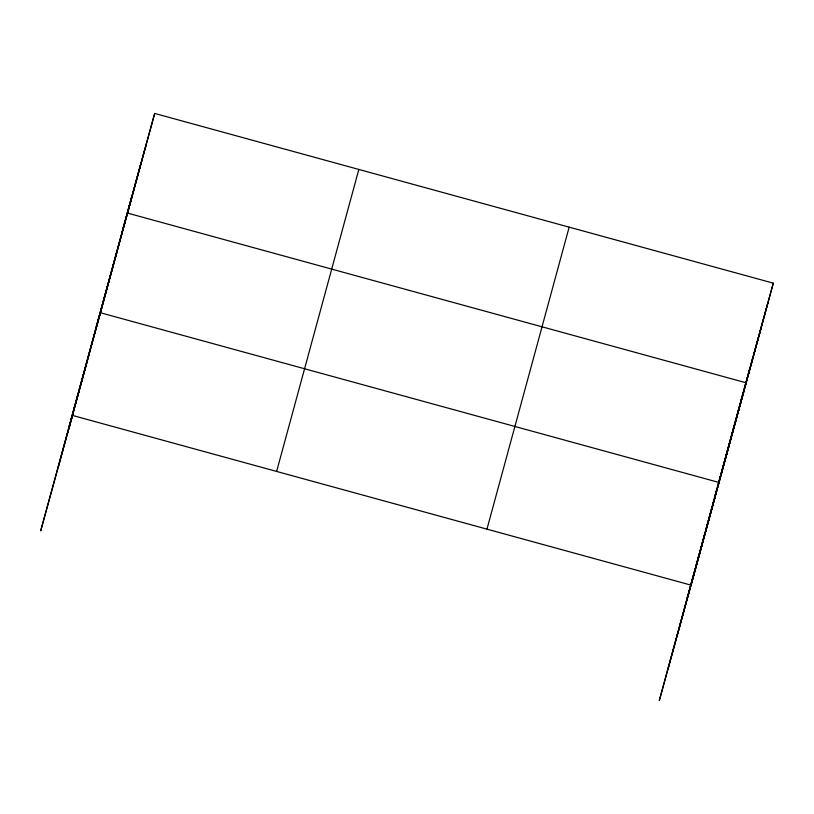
<?xml version="1.0" encoding="UTF-8"?>
<svg xmlns="http://www.w3.org/2000/svg" width="814" height="814" viewBox="0 0 814 814"><rect width="100%" height="100%" fill="white"/><g stroke="black" fill="none" stroke-linecap="round" stroke-linejoin="round"><path stroke-width="1.22" d="M131.593 197.283L40.7 530.84L72.487 415.425L691.096 585.154L773.3 283.16L154.691 113.431L122.904 228.846M58.354 466.758L140.547 164.764M67.043 435.195L154.691 113.431M276.628 471.438L358.832 169.444M486.955 529.141L569.159 227.147M691.137 583.648L659.309 700.569L701.851 545.665M691.432 582.559L695.309 568.314M695.604 567.226L697.69 559.554M697.985 558.465L699.48 552.991M699.775 551.892L701.861 544.23M702.167 543.131L704.843 533.272M706.033 528.896L709.91 514.652M710.215 513.563L712.301 505.891M712.596 504.802L714.082 499.328M716.473 490.567L714.387 498.229L717.287 487.708M717.663 486.182L720.349 476.322M720.939 474.135L728.693 445.665M728.988 444.566L731.074 436.904M731.379 435.805L735.246 421.571M735.551 420.472L744.088 389.214M667.999 669.006L697.74 559.757M698.036 558.658L700.121 550.997M700.427 549.898L701.912 544.424M702.207 543.325L704.293 535.663M704.598 534.564L712.342 506.094M712.647 504.995L714.733 497.334M715.028 496.235L716.524 490.761M716.819 489.662L718.904 482M719.2 480.901L723.076 466.666M723.371 465.567L731.125 437.098M731.42 435.999L735.296 421.764M735.602 420.675L737.688 413.003M737.983 411.915L745.736 383.435M746.031 382.336L749.908 368.101M676.963 636.487L767.856 302.93M128.378 209.859L146.347 144.098M95.777 328.51L131.736 197.761M99.166 317.185L117.135 251.424M68.651 428.164L102.523 305.087M69.19 427.299L87.536 360.144M744.403 388.054L747.303 377.533M747.628 376.363L749.877 368.172M750.203 367.012L753.194 356.166M753.52 354.965L773.3 283.16M717.602 486.538L728.713 446.194M729.049 444.983L760.785 329.151M726.119 456.247L744.088 390.486M687.26 597.883L692.734 578.011M693.05 576.851L698.605 556.695M698.941 555.484L729.476 444.149M698.554 557.529L714.743 498.27M127.564 213.095L746.173 382.814M100.437 312.749L719.047 482.478"/></g></svg>
